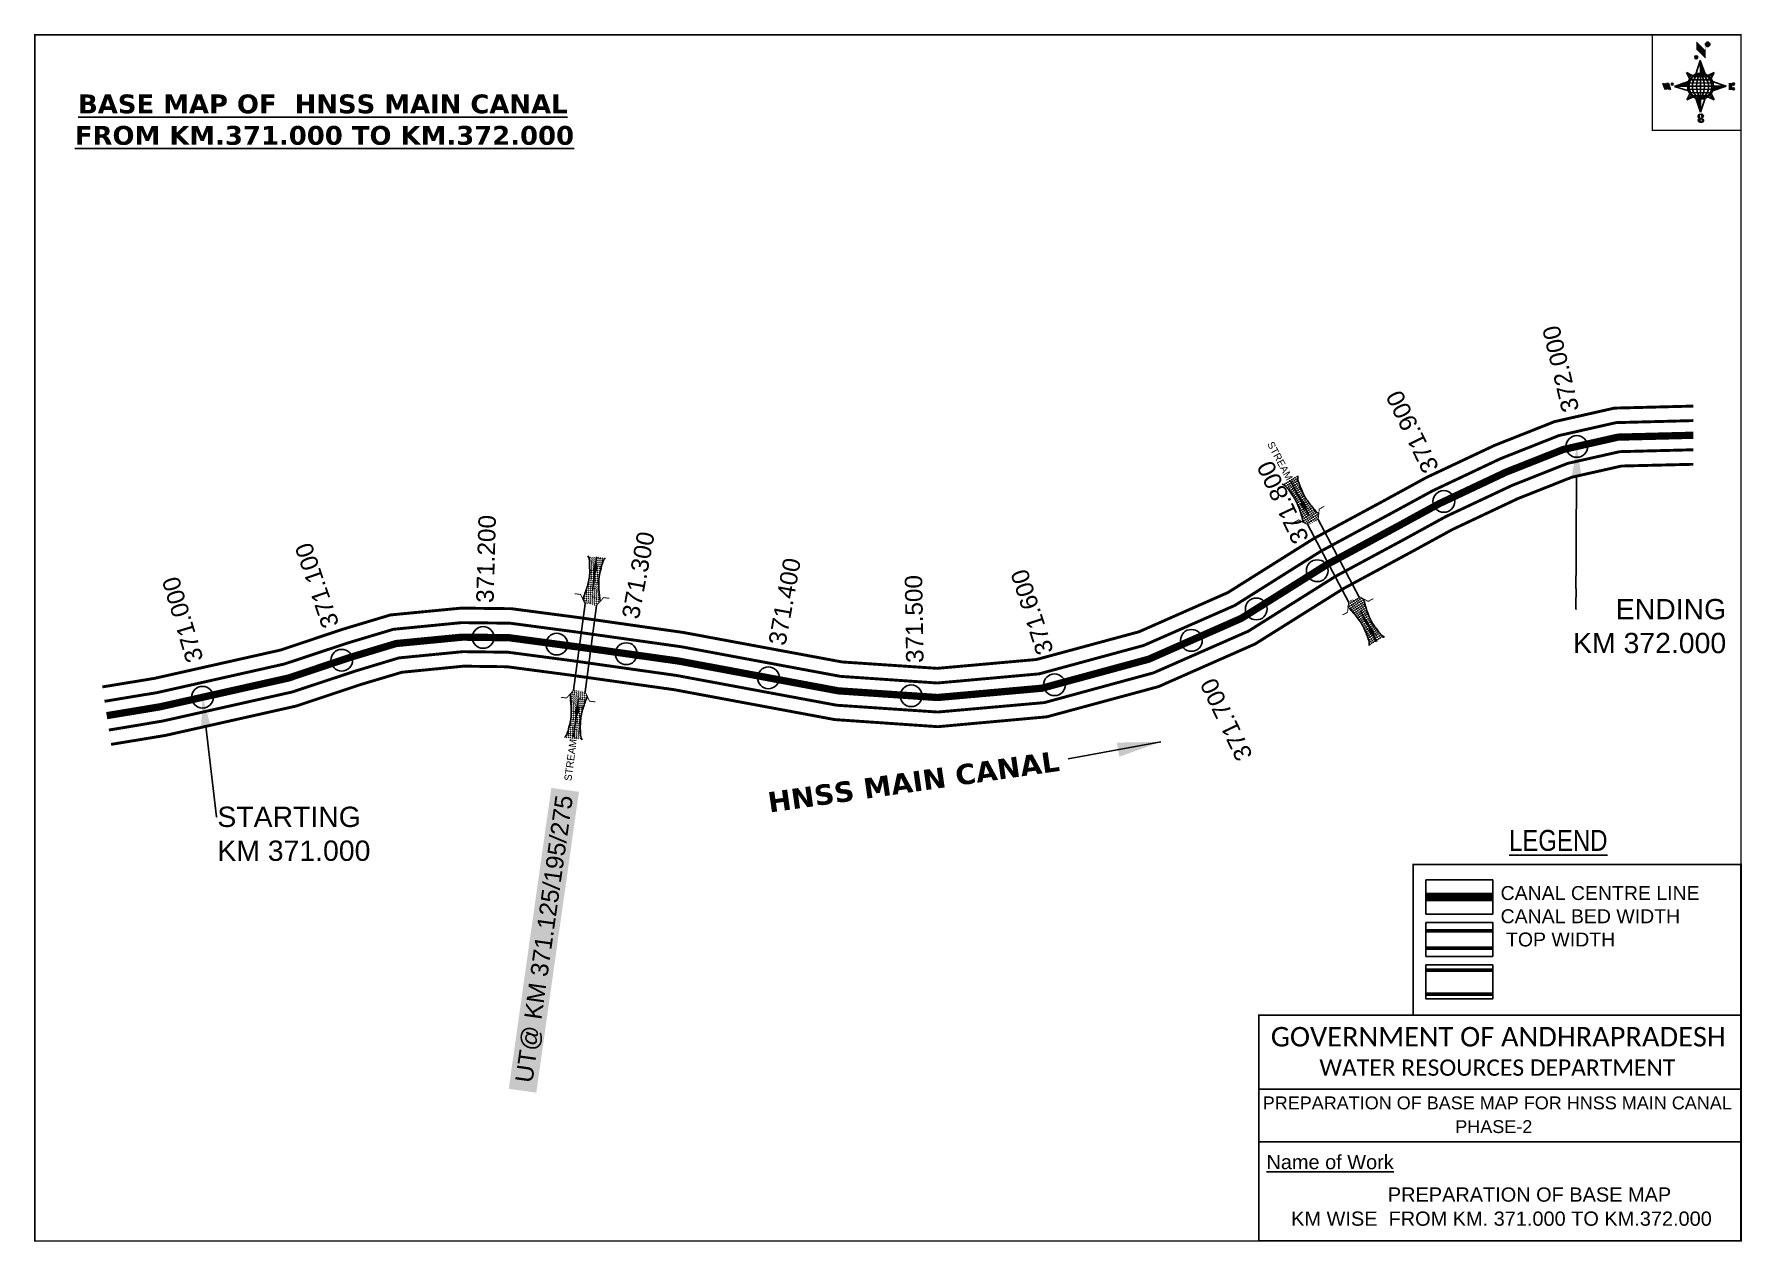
# Model space of a CAD drawing. Header units: inches. Extents: x 816617 to 817793, y 1581173 to 1582005.
import ezdxf
from ezdxf import colors
from ezdxf.entities.mleader import LeaderData, LeaderLine
from ezdxf.enums import TextEntityAlignment as Align
from ezdxf.math import Vec2, Vec3

# ---------------------------------------------------------------- set-up
doc = ezdxf.new("R2010")
doc.units = ezdxf.units.IN
doc.header["$LTSCALE"] = 15
doc.header["$MEASUREMENT"] = 0
doc.header["$PDMODE"] = 32
doc.header["$PDSIZE"] = 15
doc.linetypes.add('HIDDEN2', pattern=[0.1875, 0.125, -0.0625])
for name, color, linetype in [('AQUADUCT', 1, 'Continuous'), ('bord', 1, 'Continuous'), ('CANAL1', 7, 'Continuous'), ('CSMark', 72, 'Continuous'), ('DCBMS', 232, 'Continuous'), ('PAGE', 7, 'Continuous'), ('STRUCTURE', 5, 'Continuous'), ('TEXT', 6, 'Continuous')]:
    doc.layers.add(name, color=color, linetype=linetype)
doc.styles.add('ARIALN', font='ARIALN_1.TTF')
doc.styles.get("Standard").update_dxf_attribs({"font": 'ARIAL_1.TTF'})
doc.dimstyles.get("Standard").update_dxf_attribs({"dimtxt": 20, "dimasz": 0.18, "dimexe": 0.18, "dimexo": 0.0625, "dimgap": 0.09, "dimtad": 0, "dimtih": 1, "dimtoh": 1, "dimdec": 4, "dimzin": 0, "dimdsep": 46, "dimtxsty": 'Standard', "dimcen": 0.09, "dimadec": 0, "dimazin": 0, "dimtfac": 1, "dimtdec": 4, "dimtofl": 0, "dimtmove": 0, "dimatfit": 3, "dimfxl": 0, "dimtolj": 1, "dimtzin": 0, "dimarcsym": 0})
pattern_1 = [(267.297113149, (-8720374.938, 50637915.138), (10.5367255337, -0.497431438), [])]
pattern_2 = [(357.297113149, (-8720374.938, 50637915.138), (0.497431438, 10.5367255337), [])]

# ---------------------------------------------------------------- blocks, each defined once
blk = doc.blocks.new('*X26')
at = {"color": 0, "linetype": 'Continuous'}
for p, q in [((6321.6, 240.5), (6322.3, 241.2)), ((6321.6, 240.3), (6322.3, 241)), ((6321.6, 240.1), (6322.3, 240.8)), ((6321.6, 239.9), (6322.4, 240.7)), ((6321.6, 239.8), (6322.4, 240.6)), ((6321.6, 239.6), (6322.5, 240.5)), ((6321.6, 239.4), (6322.5, 240.3)), ((6321.6, 239.2), (6322.6, 240.2)), ((6321.7, 239.1), (6322.6, 240.1)), ((6321.8, 240.8), (6322.4, 241.4)), ((6321.8, 239), (6322.7, 240)), ((6321.8, 239), (6322.8, 239.9)), ((6321.9, 238.9), (6322.9, 239.8)), ((6322, 238.8), (6323, 239.7)), ((6322.1, 241.3), (6322.4, 241.6)), ((6322.1, 238.7), (6323.1, 239.6)), ((6322.2, 238.6), (6323.1, 239.6)), ((6322.3, 238.5), (6323.2, 239.5)), ((6322.4, 238.5), (6323.3, 239.4)), ((6322.5, 238.4), (6323.4, 239.3)), ((6322.7, 238.4), (6323.6, 239.3)), ((6322.8, 238.3), (6323.7, 239.2)), ((6322.9, 238.3), (6323.8, 239.1)), ((6323.1, 238.2), (6323.9, 239.1)), ((6323.2, 238.2), (6324, 239)), ((6323.3, 238.2), (6324.2, 239)), ((6323.5, 238.1), (6324.3, 238.9)), ((6323.7, 238.1), (6324.4, 238.9)), ((6323.8, 238.1), (6324.6, 238.8)), ((6324.1, 238.2), (6324.7, 238.8)), ((6324.3, 238.3), (6324.9, 238.8)), ((6324.6, 238.3), (6325.1, 238.8)), ((6324.8, 238.4), (6325.2, 238.8)), ((6325.1, 238.5), (6325.4, 238.8)), ((6325.4, 238.6), (6325.6, 238.8))]:
    blk.add_line(p, q, dxfattribs=at)
blk = doc.blocks.new('*X25')
at = {"color": 0, "linetype": 'Continuous'}
for p, q in [((6324.4, 240.3), (6324.5, 240.4)), ((6324.6, 240.3), (6324.8, 240.5)), ((6324.7, 240.2), (6325, 240.5)), ((6324.8, 240.2), (6325.2, 240.6)), ((6325, 240.1), (6325.5, 240.6)), ((6325.1, 240.1), (6325.6, 240.6)), ((6325.2, 240), (6325.8, 240.6)), ((6325.3, 240), (6326, 240.6)), ((6325.4, 239.9), (6326.1, 240.6)), ((6325.5, 239.8), (6326.2, 240.5)), ((6325.6, 239.8), (6326.3, 240.5)), ((6325.7, 239.7), (6326.5, 240.4)), ((6325.9, 239.6), (6326.6, 240.3)), ((6326, 239.5), (6326.7, 240.3)), ((6326, 239.4), (6326.8, 240.2)), ((6326.1, 239.3), (6327, 240.2)), ((6326.2, 239.3), (6327.1, 240.1)), ((6326.3, 239.2), (6327.1, 240)), ((6326.4, 239.1), (6327.2, 239.9)), ((6326.5, 239), (6327.3, 239.8)), ((6326.5, 238.9), (6327.4, 239.7)), ((6326.6, 238.8), (6327.5, 239.6)), ((6326.7, 238.7), (6327.5, 239.5)), ((6326.8, 238.6), (6327.6, 239.4)), ((6326.8, 238.5), (6327.7, 239.3)), ((6326.8, 236.5), (6327.4, 237)), ((6326.9, 238.3), (6327.8, 239.2)), ((6326.9, 238.2), (6327.9, 239.1)), ((6326.9, 236.8), (6327.6, 237.4)), ((6327, 238.1), (6327.8, 239)), ((6327, 237.9), (6327.8, 238.8)), ((6327, 237.8), (6327.8, 238.6)), ((6327, 237.6), (6327.8, 238.4)), ((6327, 237.4), (6327.8, 238.2)), ((6327, 237.3), (6327.8, 238)), ((6327, 237.1), (6327.8, 237.9))]:
    blk.add_line(p, q, dxfattribs=at)
blk = doc.blocks.new('H')
at = {"layer": 'bord', "extrusion": (0.000427885, 0.004792, 0.999988)}
h = blk.add_hatch(dxfattribs=at)
h.set_pattern_fill('LINE', color=8, scale=84.387686, angle=-2.7029, style=0)
h.set_pattern_definition(pattern_2)
h.paths.add_polyline_path([(-492, 786, -0.090992), (-448, 775), (-486, 912)])
h = blk.add_hatch(dxfattribs=at)
h.set_pattern_fill('LINE', color=8, scale=84.387686, angle=-92.7029, style=0)
h.set_pattern_definition(pattern_1)
h.paths.add_polyline_path([(-625, 665, -0.090992), (-615, 710), (-751, 671)])
h = blk.add_hatch(dxfattribs=at)
h.set_pattern_fill('LINE', color=8, scale=84.387686, angle=-2.7029, style=0)
h.set_pattern_definition(pattern_2)
h.paths.add_polyline_path([(-504, 533, -0.090992), (-549, 543), (-510, 406)])
h = blk.add_hatch(dxfattribs=at)
h.set_pattern_fill('LINE', color=8, scale=84.387686, angle=-92.7029, style=0)
h.set_pattern_definition(pattern_1)
h.paths.add_polyline_path([(-246, 647), (-372, 653, -0.090992), (-382, 609)])
for p, q in [((-519, 1020, -1217), (-435, 927, -1216)), ((-516, 1087, -1217), (-432, 994, -1217)), ((-538, 774, -1216), (-487, 906, -1216)), ((-487, 906, -1216), (-493, 780, -1216)), ((-487, 906, -1216), (-448, 769, -1216)), ((-865, 701, -1215), (-847, 638, -1215)), ((-847, 700, -1215), (-829, 637, -1215)), ((-829, 699, -1215), (-811, 636, -1215)), ((-829, 699, -1215), (-811, 698, -1215)), ((-811, 698, -1215), (-794, 635, -1215)), ((-752, 665, -1215), (-615, 704, -1215)), ((-627, 794, -1216), (-567, 760, -1216)), ((-627, 794, -1216), (-584, 747, -1215)), ((-599, 731, -1215), (-627, 794, -1216)), ((-421, 753, -1216), (-359, 781, -1216)), ((-359, 781, -1216), (-405, 739, -1216)), ((-359, 781, -1216), (-392, 721, -1215)), ((-379, 693, -1215), (-246, 641, -1215)), ((-213, 669, -1215), (-217, 601, -1215)), ((-752, 665, -1215), (-625, 659, -1215)), ((-619, 614, -1215), (-752, 665, -1215)), ((-639, 526, -1214), (-606, 585, -1215)), ((-639, 526, -1214), (-593, 568, -1215)), ((-577, 553, -1215), (-639, 526, -1214)), ((-511, 400, -1214), (-549, 537, -1214)), ((-460, 533, -1215), (-511, 400, -1214)), ((-505, 527, -1214), (-511, 400, -1214)), ((-371, 513, -1214), (-431, 546, -1215)), ((-371, 513, -1214), (-414, 560, -1215)), ((-399, 576, -1215), (-371, 513, -1214)), ((-246, 641, -1215), (-383, 603, -1215)), ((-373, 647, -1215), (-246, 641, -1215)), ((-197, 600, -1215), (-194, 668, -1215))]:
    blk.add_line(p, q, dxfattribs=at)
at = {"layer": 'bord', "color": 8, "linetype": 'ByBlock', "extrusion": (0.000427885, 0.004792, 0.999988)}
for p, q in [((-375, 679, -1215), (-620, 691, -1215)), ((-386, 711, -1215), (-605, 722, -1215)), ((-411, 744, -1216), (-578, 752, -1216)), ((-493, 780, -1216), (-505, 527, -1214)), ((-373, 647, -1215), (-625, 659, -1215)), ((-378, 616, -1215), (-623, 628, -1215)), ((-392, 585, -1215), (-611, 595, -1215)), ((-420, 555, -1215), (-587, 562, -1215))]:
    blk.add_line(p, q, dxfattribs=at)
at = {"layer": 'bord', "extrusion": (0.000427885, 0.004792, 0.999988), "elevation": -1212}
for points, const_width in [([(-522, 960), (-516, 1093)], 1.61), ([(-434, 933), (-428, 1066)], 1.61), ([(-870, 707), (-846, 706)], 0.642), ([(-829, 643), (-821, 678)], 0.642), ([(-793, 641), (-782, 694)], 0.642), ([(-223, 676), (-174, 673)], 0.706), ([(-829, 643), (-855, 644)], 0.642), ([(-811, 642), (-784, 641)], 0.642), ([(-177, 605), (-226, 607)], 0.706), ([(-195, 645), (-185, 644)], 0.706)]:
    blk.add_lwpolyline(points, dxfattribs=dict(at, const_width=const_width))
for points, const_width in [([(-414, 1073, 1), (-398, 1058, 1)], 22.3), ([(-530, 950, 1), (-520, 939, 1)], 14.8), ([(-776, 697, 1), (-769, 690, 1)], 8.9), ([(-180, 618, 1), (-173, 611, 1)], 9.79), ([(-178, 667, 1), (-171, 660, 1)], 9.79), ([(-490, 362, 1), (-498, 369, 1)], 11.1), ([(-525, 322, 1), (-533, 329, 1)], 11.1)]:
    blk.add_lwpolyline(points, format="xyb", close=True, dxfattribs=dict(at, const_width=const_width))
for points in [[(-537, 317), (-531, 310), (-520, 307), (-505, 307), (-494, 310), (-486, 318), (-487, 326), (-491, 333), (-494, 336), (-503, 341), (-522, 347), (-530, 352), (-534, 355), (-537, 363), (-537, 373), (-530, 381), (-520, 384), (-504, 384), (-493, 380), (-487, 373)], [(-522, 348), (-526, 354), (-528, 361), (-528, 371), (-526, 375), (-521, 381), (-515, 384)], [(-505, 307), (-499, 312), (-497, 319), (-497, 327), (-501, 335), (-509, 343)]]:
    blk.add_lwpolyline(points, dxfattribs=at)
at = {"layer": 'bord', "extrusion": (0.000427885, 0.004792, 0.999988)}
for centre, radius in [((-406, 1065, -1212), 22.3), ((-525, 944, -1212), 14.8), ((-773, 694, -1212), 8.9), ((-498, 659, -1212), 127), ((-177, 615, -1212), 9.79), ((-174, 663, -1212), 9.79), ((-494, 365, -1212), 11.1), ((-529, 325, -1212), 11.1)]:
    blk.add_circle(centre, radius, dxfattribs=at)
at = {"layer": 'bord', "color": 8, "linetype": 'ByBlock', "extrusion": (0.000427885, 0.004792, 0.999988)}
for centre, radius, start, end in [((-482, 658, -1212), 128, 94.9254, 259.6691), ((-437, 656, -1212), 141, 113.2864, 241.308), ((-316, 651, -1212), 222, 142.5892, 212.0053), ((-560, 662, -1212), 141, 293.2864, 61.308), ((-681, 668, -1212), 222, 322.5892, 32.0053), ((-515, 660, -1212), 128, 274.9254, 79.6691)]:
    blk.add_arc(centre, radius, start, end, dxfattribs=at)
at = {"layer": 'bord', "extrusion": (0.000427885, 0.004792, 0.999988)}
for points in [[(-516, 1093, -1212), (-431, 1000, -1212), (-519, 1026, -1212), (-434, 933, -1212)], [(-864, 707, -1212), (-846, 706, -1212), (-846, 644, -1212), (-829, 643, -1212)], [(-829, 705, -1212), (-811, 704, -1212), (-811, 642, -1212), (-793, 641, -1212)], [(-193, 674, -1212), (-197, 606, -1212), (-213, 675, -1212), (-216, 607, -1212)]]:
    blk.add_solid(points, dxfattribs=at)
at = {"layer": 'bord', "extrusion": (0.000427885, 0.004792, 0.999988), "xscale": 7.977342409717546, "yscale": 7.977342408231451, "zscale": 7.977342408476333, "rotation": 138.0840426661453}
for name, p in [('*X25', (38301, -31929, -1212)), ('*X26', (38314, -31951, -1212))]:
    blk.add_blockref(name, p, dxfattribs=at)
blk = doc.blocks.new('UT')
at = {"layer": 'STRUCTURE'}
h = blk.add_hatch(dxfattribs=at)
h.set_pattern_fill('DASH', color=150, scale=8, angle=-39.6278, style=0)
h.set_pattern_definition([(320.372247933, (-4370.464, -6260.8811), (1.40800153113, 0.132407282), [1, -1])])
h.paths.add_polyline_path([(765163, 1700681.9), (765165.6, 1700680.6), (765167.2, 1700680.3), (765169.1, 1700680), (765172.4, 1700679.6), (765176.4, 1700679.3), (765179.5, 1700679.5), (765183.1, 1700679.9), (765187.7, 1700680.9), (765188.9, 1700681.2), (765193.1, 1700682.2), (765196.1, 1700680.2), (765196.1, 1700672.2), (765193.1, 1700670.2), (765190.5, 1700670.8), (765188.1, 1700671.3), (765185.5, 1700671.8), (765183.6, 1700672.1), (765181, 1700672.5), (765180.3, 1700672.5), (765178.5, 1700672.6), (765176.7, 1700672.6), (765174.6, 1700672.5), (765172.5, 1700672.3), (765170.4, 1700672), (765168.5, 1700671.7), (765166.1, 1700671.2), (765165, 1700670.8), (765163, 1700669.7)])
h.paths.add_polyline_path([(765259.1, 1700682.2), (765256.1, 1700680.2), (765256.1, 1700672.2), (765259.1, 1700670.2), (765261.9, 1700671), (765264.4, 1700671.6), (765266.4, 1700672), (765269.1, 1700672.5), (765272.7, 1700673), (765276.1, 1700673.1), (765278.6, 1700672.9), (765281.2, 1700672.7), (765283.9, 1700672.3), (765286.4, 1700671.9), (765288, 1700671.3), (765289.2, 1700670.6), (765289.1, 1700682.7), (765287.6, 1700681.8), (765285.7, 1700681.2), (765283, 1700680.7), (765281.2, 1700680.4), (765276.7, 1700679.9), (765272.7, 1700679.9), (765268.7, 1700680.3), (765264.8, 1700681), (765261.2, 1700681.7)])
at = {"layer": 'STRUCTURE', "color": 150, "const_width": 0.628}
for points in [[(765190.1, 1700688.2), (765190.1, 1700684.2), (765196.1, 1700680.2), (765256.1, 1700680.2), (765262.1, 1700684.2), (765262.1, 1700688.2)], [(765190.1, 1700664.2), (765190.1, 1700668.2), (765196.1, 1700672.2), (765256.1, 1700672.2), (765262.1, 1700668.2), (765262.1, 1700664.2)]]:
    blk.add_lwpolyline(points, dxfattribs=at)
at = {"layer": 'STRUCTURE', "color": 150}
for points in [[(765196.1, 1700680.2), (765256.1, 1700680.2)], [(765196.1, 1700672.2), (765256.1, 1700672.2)], [(765196.1, 1700672.2), (765256.1, 1700672.2)]]:
    blk.add_lwpolyline(points, dxfattribs=at)
at = {"layer": 'STRUCTURE', "color": 0}
blk.add_circle((765226.1, 1700676.2), 1.89, dxfattribs=at)
at = {"layer": 'STRUCTURE', "color": 150}
for points in [[(765163, 1700681.9), (765164.4, 1700681.1), (765167.9, 1700680.2), (765171.2, 1700679.8), (765176.1, 1700679.4), (765184.7, 1700680.3), (765193.1, 1700682.2)], [(765289.1, 1700682.7), (765287.8, 1700681.9), (765284.3, 1700680.9), (765280.9, 1700680.4), (765276.1, 1700679.8), (765267.4, 1700680.5), (765259.1, 1700682.2)], [(765163, 1700669.7), (765164.3, 1700670.6), (765167.8, 1700671.6), (765171.2, 1700672.1), (765176, 1700672.6), (765184.7, 1700672), (765193.1, 1700670.2)], [(765289.2, 1700670.6), (765287.8, 1700671.4), (765284.2, 1700672.3), (765280.9, 1700672.7), (765276.1, 1700673.1), (765267.4, 1700672.2), (765259.1, 1700670.2)]]:
    blk.add_spline(points, degree=3, dxfattribs=at)
at = {"layer": 'STRUCTURE', "color": 0}
blk.add_text('STREAM', height=5, dxfattribs=at).set_placement((765148.2, 1700675.8), align=Align.MIDDLE_CENTER)
for points in [[(765190.9, 1700676), (765164.2, 1700675.8)], [(765289.3, 1700676.7), (765265.4, 1700676.4)]]:
    blk.add_leader(points, dimstyle='Standard', override={"dimasz": 10, "dimgap": 0.09, "dimtad": 0}, dxfattribs=at)

msp = doc.modelspace()

# ---------------------------------------------------------------- linework, layer by layer
at = {"layer": 'CANAL1', "color": 200, "const_width": 2}
for points in [[(816663.7, 1581555.6), (816699.6, 1581561.5), (816786.4, 1581581), (816829.5, 1581595.4), (816862.2, 1581605.2), (816910.9, 1581609.9), (816945.4, 1581609.5), (816991.1, 1581603.5), (817064, 1581593.1), (817173.3, 1581572.8), (817238.8, 1581568.4), (817307.2, 1581574.5), (817377.8, 1581593.6), (817439, 1581620.6), (817498, 1581657.7), (817545.8, 1581683.5), (817575.6, 1581699.8), (817622.7, 1581722), (817664.1, 1581738.4), (817705.3, 1581747.7), (817759.7, 1581749.1)], [(816669.7, 1581516), (816707.2, 1581522.2), (816797.1, 1581542.4), (816841.5, 1581557.2), (816870, 1581565.7), (816912.5, 1581569.9), (816942.5, 1581569.5), (816985.7, 1581563.8), (817057.5, 1581553.7), (817168.2, 1581533.1), (817239.2, 1581528.2), (817314.3, 1581535), (817391.2, 1581555.8), (817457.8, 1581585.2), (817518.2, 1581623.1), (817564.9, 1581648.3), (817593.8, 1581664.1), (817638.7, 1581685.3), (817676, 1581700.1), (817710.2, 1581707.8), (817759.6, 1581709)]]:
    msp.add_lwpolyline(points, dxfattribs=at)
at = {"layer": 'CANAL1', "color": 5, "const_width": 2}
for points in [[(816665.2, 1581545.7), (816701.5, 1581551.7), (816789.1, 1581571.4), (816832.5, 1581585.8), (816864.2, 1581595.3), (816911.3, 1581599.9), (816944.6, 1581599.5), (816989.8, 1581593.5), (817062.4, 1581583.3), (817172, 1581562.9), (817238.9, 1581558.3), (817309, 1581564.6), (817381.1, 1581584.2), (817443.7, 1581611.7), (817503.1, 1581649.1), (817550.6, 1581674.7), (817580.2, 1581690.8), (817626.7, 1581712.8), (817667.1, 1581728.8), (817706.5, 1581737.7), (817759.7, 1581739.1)], [(816668.2, 1581525.9), (816705.3, 1581532.1), (816794.4, 1581552.1), (816838.5, 1581566.7), (816868, 1581575.6), (816912.1, 1581579.9), (816943.2, 1581579.5), (816987.1, 1581573.7), (817059.2, 1581563.5), (817169.5, 1581543), (817239.1, 1581538.3), (817312.6, 1581544.8), (817387.8, 1581565.3), (817453.1, 1581594), (817513.2, 1581631.8), (817560.2, 1581657.1), (817589.2, 1581673), (817634.7, 1581694.4), (817673, 1581709.6), (817709, 1581717.7), (817759.7, 1581719)]]:
    msp.add_lwpolyline(points, dxfattribs=at)
at = {"layer": 'CANAL1', "color": 1, "linetype": 'HIDDEN2', "ltscale": 8, "const_width": 5}
msp.add_lwpolyline([(816666.7, 1581535.8), (816703.4, 1581541.9), (816791.8, 1581561.7), (816835.5, 1581576.3), (816866.1, 1581585.5), (816911.7, 1581589.9), (816943.9, 1581589.5), (816971.4, 1581585.8), (816996.2, 1581582.5), (817060.8, 1581573.4), (817170.7, 1581552.9), (817239, 1581548.3), (817310.8, 1581554.7), (817384.5, 1581574.7), (817448.4, 1581602.9), (817490.6, 1581629.4), (817508.1, 1581640.4), (817511.9, 1581642.4), (817555.4, 1581665.9), (817584.7, 1581681.9), (817630.7, 1581703.6), (817670.1, 1581719.2), (817707.8, 1581727.7), (817759.7, 1581729)], dxfattribs=at)
at = {"layer": 'CANAL1', "color": 1, "linetype": 'HIDDEN2', "ltscale": 100, "const_width": 6, "elevation": -0.4}
msp.add_lwpolyline([(817621.5, 1581410.9), (817575.5, 1581410.9)], dxfattribs=at)
at = {"layer": 'CANAL1', "color": 5, "const_width": 2.4, "elevation": -0.4}
for points in [[(817621.5, 1581387.6), (817575.5, 1581387.6)], [(817621.5, 1581375.6), (817575.5, 1581375.6)]]:
    msp.add_lwpolyline(points, dxfattribs=at)
at = {"layer": 'CANAL1', "color": 200, "const_width": 2.4, "elevation": -0.4}
for points in [[(817621.5, 1581360.4), (817575.5, 1581360.4)], [(817621.5, 1581343.9), (817575.5, 1581343.9)]]:
    msp.add_lwpolyline(points, dxfattribs=at)
at = {"layer": 'CSMark', "color": 3}
for p in [(817679.4, 1581721.3), (817587.8, 1581683.4), (817500.6, 1581635.7), (817458.6, 1581609.3), (816926, 1581589.7), (816976.7, 1581585.1), (817024.6, 1581578.5), (817413.9, 1581587.7), (816828.6, 1581574), (817122.5, 1581561.9), (817319.6, 1581557.1), (816732.7, 1581548.5), (817220.9, 1581549.5)]:
    msp.add_point(p, dxfattribs=at)
at = {"layer": 'PAGE', "const_width": 1}
msp.add_lwpolyline([(816617.2, 1581173.9), (817792.5, 1581173.9), (817792.5, 1582004.9), (816617.2, 1582004.9), (816617.2, 1581173.9)], dxfattribs=at)
at = {"layer": 'PAGE'}
for points, const_width in [([(817792.5, 1582004.9), (817731.4, 1582004.9), (817731.4, 1581939.1), (817792.5, 1581939.1)], 1), ([(817566.7, 1581433.3), (817792.5, 1581433.3), (817792.5, 1581329.5), (817566.7, 1581329.5)], 1.2), ([(817460.3, 1581329.5), (817792.5, 1581329.5), (817792.5, 1581173.9), (817460.3, 1581173.9)], 1.2)]:
    msp.add_lwpolyline(points, close=True, dxfattribs=dict(at, const_width=const_width))
at = {"layer": 'PAGE', "elevation": -0.4}
for points in [[(817575.5, 1581422.6), (817621.5, 1581422.6), (817621.5, 1581399.1), (817575.5, 1581399.1)], [(817575.5, 1581393.4), (817621.5, 1581393.4), (817621.5, 1581369.9), (817575.5, 1581369.9)], [(817575.5, 1581364.1), (817621.5, 1581364.1), (817621.5, 1581340.6), (817575.5, 1581340.6)]]:
    msp.add_lwpolyline(points, close=True, dxfattribs=at)
at = {"layer": 'PAGE'}
for points in [[(817460.3, 1581278.5), (817792.5, 1581278.5)], [(817460.3, 1581242.2), (817792.5, 1581242.2)]]:
    msp.add_lwpolyline(points, dxfattribs=at)

# ---------------------------------------------------------------- block references
at = {"layer": 'AQUADUCT', "color": 1, "xscale": 0.0703495379661093, "yscale": 0.07034953800030053, "zscale": 0.07034953795990817, "rotation": 3.078330607406165}
msp.add_blockref('H', (817802.1, 1581925.5, 85.4), dxfattribs=at)
at = {"layer": 'STRUCTURE', "color": 0}
for p, rotation in [((-1043594.7, 1462674.8), 297.8831059002076), ((2400194.9, 596010.4), 82.32248272222446)]:
    msp.add_blockref('UT', p, dxfattribs=dict(at, rotation=rotation))

# ---------------------------------------------------------------- texts
at = {"layer": 'CANAL1', "insert": (817120.3, 1581482.7), "char_height": 14, "width": 205.129, "attachment_point": 1, "rotation": 8.186}
msp.add_mtext('\\pi0.96322;{\\fVerdana|b1|i0|c0|p34;HNSS MAIN CANAL}', dxfattribs=at)
at = {"layer": 'CSMark', "color": 1}
for s, rotation, p in [('372.000', 103.3695, (817675.3, 1581745.2)), ('371.900', 116.0336, (817579.4, 1581704.1)), ('371.800', 115.2529, (817489.8, 1581655.3)), ('371.200', 88.4525, (816927.2, 1581613.5)), ('371.300', 79.4654, (817027.3, 1581602.8)), ('371.100', 108.8824, (816821.3, 1581596.8)), ('371.400', 79.7699, (817128.3, 1581584.6)), ('371.500', 90.9294, (817223.4, 1581572.1)), ('371.600', 107.8522, (817313.4, 1581578.3)), ('371.000', 106.6976, (816727.7, 1581572.9)), ('371.700', 115.5806, (817451, 1581505.7))]:
    msp.add_text(s, height=12, rotation=rotation, dxfattribs=at).set_placement(p, align=Align.MIDDLE_LEFT)
at = {"layer": 'PAGE', "extrusion": (0.000201441, 0.004807, 0.999988), "style": 'ARIALN'}
msp.add_text('%%ULEGEND', height=14.4, rotation=359.9999, dxfattribs=at).set_placement((817666.6, 1581430.8, 7766.5), align=Align.MIDDLE)
at = {"layer": 'PAGE', "extrusion": (0.000201441, 0.004807, 0.999988)}
for s, height, p in [('PREPARATION OF BASE MAP FOR HNSS MAIN CANAL', 8.878, (817463, 1581245.5, 7765.5)), ('%%UName of Work', 9.822, (817465.6, 1581204.3, 7764.2))]:
    msp.add_text(s, height=height, rotation=359.9999, dxfattribs=at).set_placement(p)
for s, height, p in [('PHASE-2', 8.88, (817622.2, 1581233.6, 7765.5)), ('PREPARATION OF BASE MAP', 9.822, (817646.8, 1581186.8, 7764.3)), ('KM WISE  FROM KM. 371.000 TO KM.372.000', 9.822, (817627.5, 1581170.2, 7764.3))]:
    msp.add_text(s, height=height, rotation=359.9999, dxfattribs=at).set_placement(p, align=Align.MIDDLE_CENTER)
at = {"layer": 'PAGE', "extrusion": (0.000201441, 0.004807, 0.999988), "attachment_point": 1, "text_direction": (1, -1e-06, -0.000201)}
for s, insert, char_height, width in [('CANAL CENTRE LINE CANAL BED WIDTH {\\H2.3732x; }\\P TOP WIDTH{\\H1.9155x; }', (817626.9, 1581418.4, -0.4), 9.6, 168.926), ('\\pi3.5885;{\\fCalibri|b0|i0|c0|p34;\\H1.3333x;GOVERNMENT OF ANDHRAPRADESH\\P\\pi37.073;\\H0.83998x;WATER RESOURCES DEPARTMENT}', (817465, 1581321.3, -1.3), 10.059, 321.276)]:
    msp.add_mtext(s, dxfattribs=dict(at, insert=insert, char_height=char_height, width=width))
at = {"layer": 'STRUCTURE', "color": 5, "insert": (816947.7, 1581281.8), "char_height": 12, "width": 202.14, "attachment_point": 1, "rotation": 81.9386, "bg_fill": 1, "box_fill_scale": 1.3, "bg_fill_color": 7, "bg_fill_true_color": 16777215, "bg_fill_transparency": 4390977}
msp.add_mtext('\\pi2.2257;UT@ KM 371.125/195/275', dxfattribs=at)
at = {"layer": 'TEXT', "color": 1, "insert": (816625.2, 1581963.8), "char_height": 13, "width": 379.826, "attachment_point": 1}
msp.add_mtext('\\pi21.755;{\\fVerdana|b1|i0|c0|p34;\\LBASE MAP OF  HNSS MAIN CANAL \\P\\pi19.564;FROM KM.371.000 TO KM.372.000}', dxfattribs=at)

# ---------------------------------------------------------------- leaders
at = {"layer": 'CANAL1'}
msp.add_leader([(817392.9, 1581517.8), (817328.9, 1581506)], dimstyle='Standard', override={"dimasz": 30, "dimgap": 0.09, "dimtad": 0}, dxfattribs=at)
at = {"layer": 'DCBMS', "color": 5}
ml = msp.add_multileader_mtext('Standard', dxfattribs=at)
ml.set_content('STARTING\\PKM 371.000', color=5)
ml.set_leader_properties()
ml.build(insert=Vec2(0, 0))
ml.multileader.update_dxf_attribs({"dogleg_length": 0.36, "arrow_head_size": 20})
ctx = ml.context
ctx.base_point, ctx.char_height, ctx.arrow_head_size, ctx.landing_gap_size, ctx.plane_origin = Vec3(816742.8, 1581466), 14, 20, 0.09, Vec3(816913.7, 1581538.7)
notes = []
notes.append((ctx, [(1, (1, 1, 0), (816742.4, 1581466), (1, 0), 0.36, [(0, [(816732.7, 1581548.5)], 0, [])])]))
ctx.mtext.insert, ctx.mtext.flow_direction = Vec3(816742.9, 1581473.1), 5
for ctx, leaders in notes:
    for number, flags, end, landing, length, lines in leaders:
        leader = LeaderData()
        leader.index, (leader.has_last_leader_line, leader.has_dogleg_vector, leader.attachment_direction) = number, flags
        leader.last_leader_point, leader.dogleg_vector, leader.dogleg_length = Vec3(end), Vec3(landing), length
        for number, points, colour, breaks in lines:
            line = LeaderLine()
            line.index, line.vertices, line.color, line.breaks = number, Vec3.list(points), colors.encode_raw_color(colour), breaks
            leader.lines.append(line)
        ctx.leaders.append(leader)

# ---------------------------------------------------------------- next in the draw order: leaders
ml = msp.add_multileader_mtext('Standard', dxfattribs=at)
ml.set_content('ENDING \\PKM 372.000', color=5)
ml.set_leader_properties()
ml.build(insert=Vec2(0, 0))
ml.multileader.update_dxf_attribs({"dogleg_length": 0.36, "arrow_head_size": 20})
ctx = ml.context
ctx.base_point, ctx.char_height, ctx.arrow_head_size, ctx.landing_gap_size, ctx.plane_origin = Vec3(817679.2, 1581609.1), 14, 20, 0.09, Vec3(817822.8, 1581821.4)
ctx.text_align_type = 2
notes = []
notes.append((ctx, [(1, (1, 1, 0), (817678.8, 1581609.1), (1, 0), 0.36, [(0, [(817679.4, 1581721.3)], 0, [])])]))
ctx.mtext.insert, ctx.mtext.width, ctx.mtext.alignment, ctx.mtext.flow_direction = Vec3(817782.3, 1581616.2), 109.049, 3, 5
ctx.mtext.has_bg_fill, ctx.mtext.bg_color, ctx.mtext.bg_scale_factor, ctx.mtext.bg_transparency, ctx.mtext.use_window_bg_color = 1, -1027028792, 1.5, 0, 1
for ctx, leaders in notes:
    for number, flags, end, landing, length, lines in leaders:
        leader = LeaderData()
        leader.index, (leader.has_last_leader_line, leader.has_dogleg_vector, leader.attachment_direction) = number, flags
        leader.last_leader_point, leader.dogleg_vector, leader.dogleg_length = Vec3(end), Vec3(landing), length
        for number, points, colour, breaks in lines:
            line = LeaderLine()
            line.index, line.vertices, line.color, line.breaks = number, Vec3.list(points), colors.encode_raw_color(colour), breaks
            leader.lines.append(line)
        ctx.leaders.append(leader)

doc.saveas('drawing.dxf')
